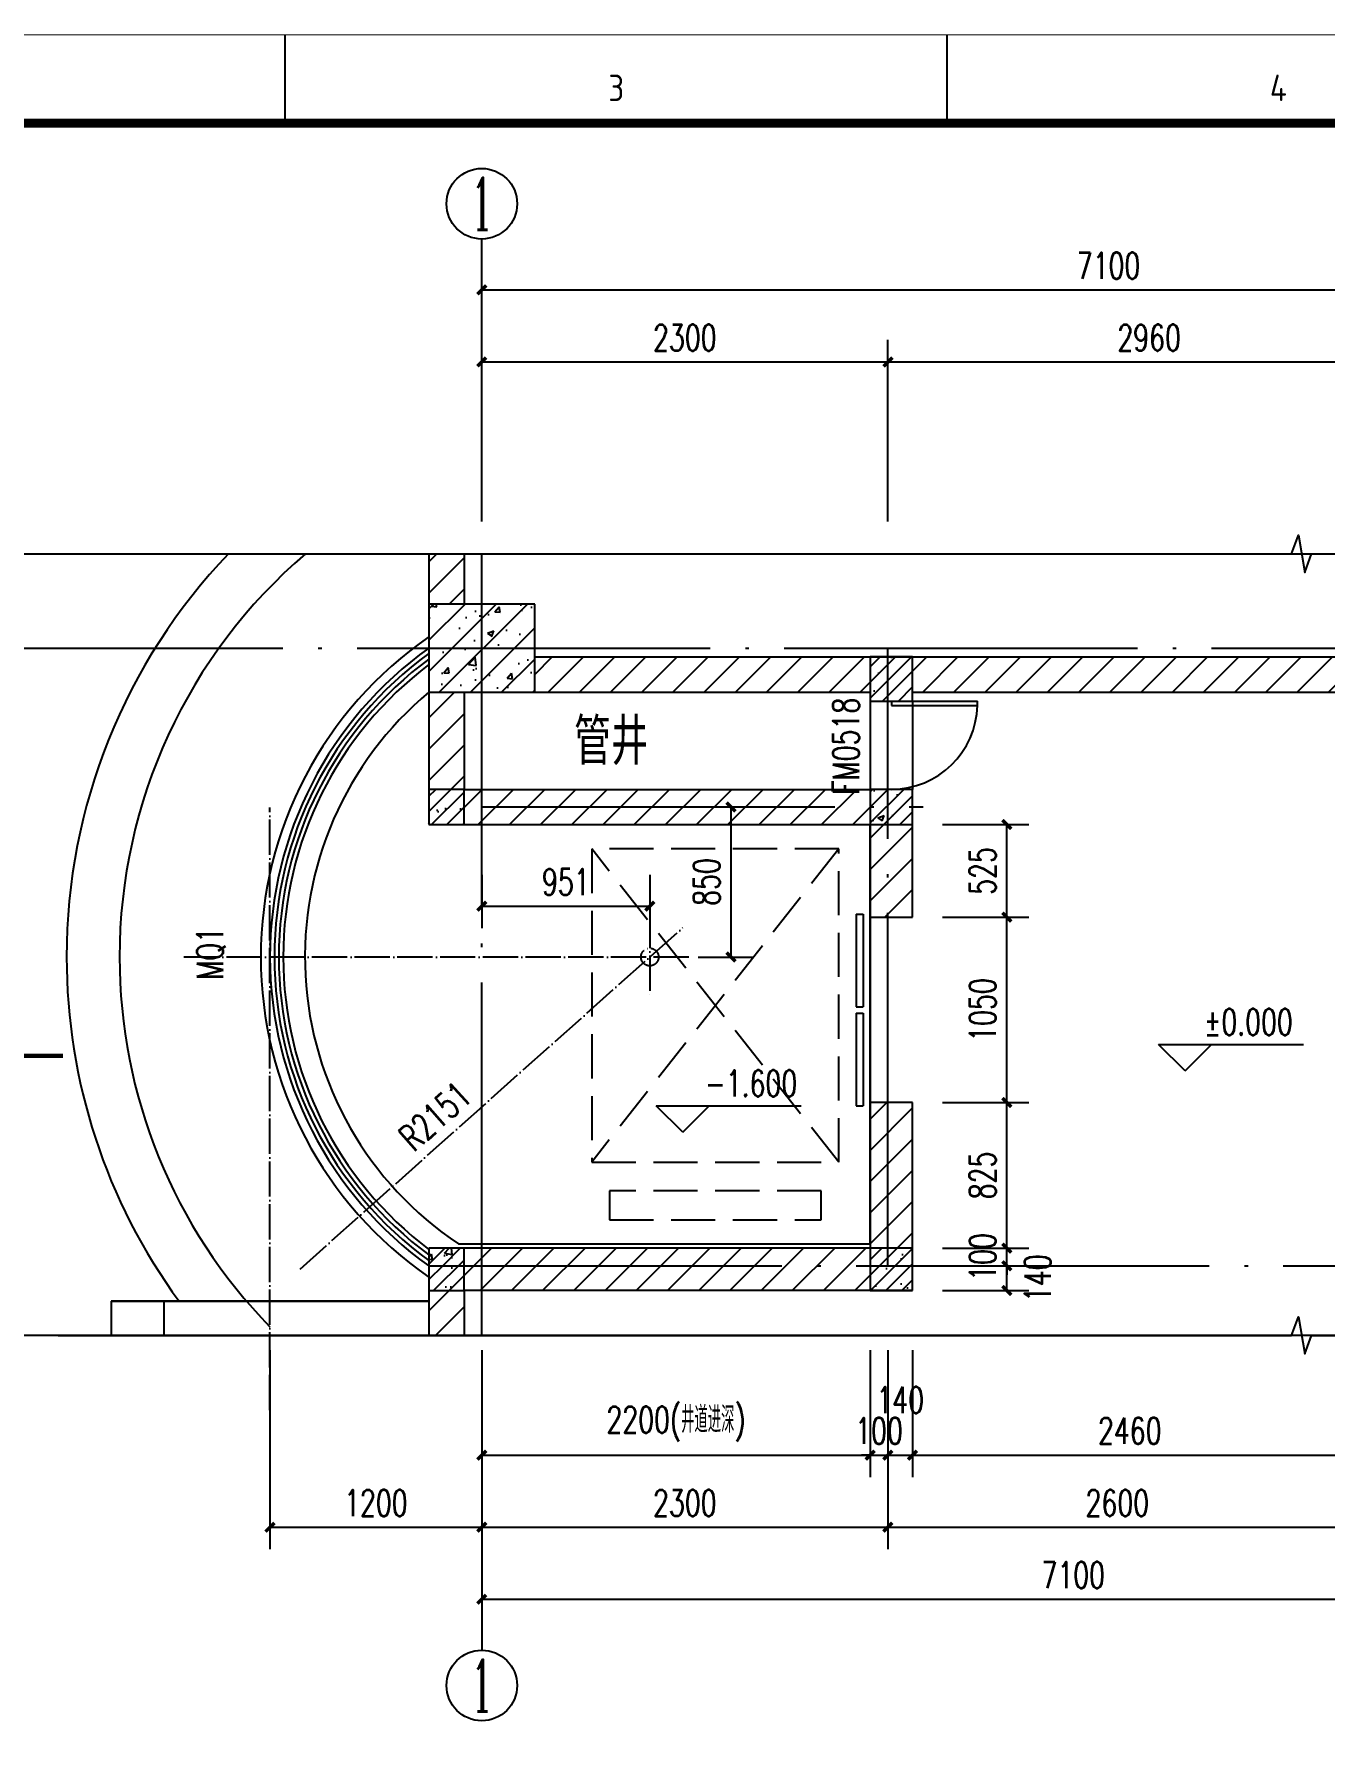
# Model space of a CAD drawing. Extents: x -59142 to 322364, y -122476 to 91021.
# Drawn here: x 146476 to 153783, y -47656 to -37894 of the extents above; entities that cross this region are included whole.
import ezdxf
from ezdxf.enums import TextEntityAlignment as Align

# ---------------------------------------------------------------- set-up
doc = ezdxf.new("R2010")
doc.units = 0
doc.header["$LTSCALE"] = 1000
doc.header["$MEASUREMENT"] = 0
doc.linetypes.add('DASH', pattern=[0.35, 0.25, -0.1])
doc.linetypes.add('DOTE', pattern=[2.42, 2, -0.2, 0.02, -0.2])
for name, color, linetype in [('AXIS', 3, 'Continuous'), ('AXIS_TEXT', 7, 'Continuous'), ('CENTRE LINE', 1, 'DOTE'), ('COLUMN', 255, 'Continuous'), ('DIM_ELEV', 3, 'Continuous'), ('DIM_SYMB', 3, 'Continuous'), ('DOTE', 1, 'DOTE'), ('GROUND', 204, 'Continuous'), ('PUB_DIM', 3, 'Continuous'), ('PUB_HATCH', 255, 'Continuous'), ('PUB_TEXT', 7, 'Continuous'), ('STAIR', 2, 'Continuous'), ('TEXT', 62, 'Continuous'), ('WALL', 255, 'Continuous'), ('WINDOW', 4, 'Continuous'), ('WINDOW_TEXT', 7, 'Continuous')]:
    doc.layers.add(name, color=color, linetype=linetype)
doc.styles.add('_TCH_AXIS', font='COMPLEX', dxfattribs={"bigfont": 'GBCBIG'})
doc.styles.add('_TCH_DIM', font='SIMPLEX', dxfattribs={"bigfont": 'GBCBIG'})
doc.styles.add('_TCH_DIM_T3', font='SIMPLEX', dxfattribs={"width": 0.705882, "bigfont": 'GBCBIG'})
doc.styles.add('_TCH_WINDOW', font='SIMPLEX', dxfattribs={"bigfont": 'GBCBIG'})
doc.styles.add('HZTXT', font='geditxt.shx', dxfattribs={"width": 0.8, "bigfont": 'hztxt1.shx'})
doc.styles.get("Standard").update_dxf_attribs({"font": 'gbenor.shx', "bigfont": 'gbcbig.shx'})
doc.styles.add('TK', font='GEDITXT.SHX', dxfattribs={"width": 0.85, "height": 3.5, "bigfont": 'DXT.SHX'})
doc.dimstyles.new('_TCH_ARCH&&50', dxfattribs={"dimtxt": 148.75, "dimasz": 50, "dimexe": 125, "dimexo": 150, "dimgap": 63.125, "dimtad": 1, "dimdec": 0, "dimzin": 0, "dimdsep": 46, "dimtxsty": '_TCH_DIM_T3', "dimblk": 'ARCHTICK', "dimcen": 0.09, "dimazin": 2, "dimtfac": 1, "dimtdec": 0, "dimtix": 1, "dimtmove": 2, "dimatfit": 3, "dimfxl": 1, "dimtolj": 1, "dimtzin": 0, "dimarcsym": 0})
pattern_1 = [(45, (0, 89.76), (-88.38838, 88.38838), [])]
pattern_2 = [(45, (0, 0), (-88.38835, 88.38835), []), (50, (0, 0), (358.6301, -31.37607), [37.5, -412.5]), (355, (0, 0), (-69.3757, 376.0961), [30, -330]), (100.4514, (29.9, -2.6), (289.2547, 344.7198), [31.8701, -350.57106]), (46.1842, (0, 100), (533.6205, -82.7595), [56.25, -618.75]), (96.6356, (44.47, 93.1), (467.3314, 487.059), [47.8051, -525.8565]), (351.1842, (0, 100), (467.331, 487.0593), [45, -495]), (21, (50, 75), (298.4535, -201.30945), [37.5, -412.5]), (326, (50, 75), (121.6577, 362.575), [30, -330]), (71.4514, (74.87, 58.22), (420.1113, 161.26525), [31.8701, -350.57106]), (37.5, (0, 0), (6.07993, 166.44693), [0, -326, 0, -335, 0, -331.25]), (7.5, (0, 0), (131.53477, 197.20586), [0, -191, 0, -318.5, 0, -126.25]), (327.5, (-111.5, 0), (266.91122, -11.27744), [0, -125, 0, -390, 0, -517.5]), (317.5, (-161.5, 0), (291.5931, 50.0525), [0, -162.5, 0, -259, 0, -367.5])]

# ---------------------------------------------------------------- blocks, each defined once
blk = doc.blocks.new('GEDI_WK_A11')
at = {"color": 3}
for p, q in [((150, 584), (150, 594)), ((225, 584), (225, 594))]:
    blk.add_line(p, q, dxfattribs=at)
for points, const_width in [([(0, 0), (1050, 0), (1050, 594), (0, 594)], 0.1), ([(25, 10), (1040, 10), (1040, 584), (25, 584)], 1)]:
    blk.add_lwpolyline(points, close=True, dxfattribs=dict(at, const_width=const_width))
for s, p in [('3', (187.5, 588)), ('4', (262.5, 588))]:
    blk.add_text(s, height=3, dxfattribs=at).set_placement(p, align=Align.MIDDLE)
blk = doc.blocks.new('A$C024A6866')
blk.add_blockref('GEDI_WK_A11', (0, 0))
at = {"style": 'TK', "width": 0.85}
for tag, height, p in [('PROJECTNAME', 4.75, (985, 44)), ('PHASE', 4, (1027, 44)), ('DRAWINGNAME', 4.75, (995, 31))]:
    blk.add_attdef(tag, text='', height=height, dxfattribs=at).set_placement(p, align=Align.MIDDLE_CENTER)
for tag, p, height in [('APPROVE', (872, 32.75), 3.5), ('DESIGN', (917, 32.75), 3.5), ('REVIEW1', (872, 25.75), 3.5), ('DRAW', (917, 25.75), 3.5), ('REVIEW2', (872, 18.75), 3.5), ('PROPORTION', (917, 18.75), 3.5), ('DRAWINGNUMBER', (967, 18.5), 4), ('CHECK', (872, 11.75), 3.5), ('DATE', (917, 11.75), 3.5), ('VERSION', (1033, 11.75), 3.5)]:
    blk.add_attdef(tag, p, '', height=height, dxfattribs=at)
blk = doc.blocks.new('sgdsg')
at = {"xscale": 50, "yscale": 50, "zscale": 50}
blk.add_blockref('A$C024A6866', (-52500, 0), dxfattribs=at)
blk = doc.blocks.new('_ArchTick')
at = {"color": 0, "linetype": 'ByBlock', "const_width": 0.4}
blk.add_lwpolyline([(-0.5, -0.5), (0.5, 0.5)], dxfattribs=at)
blk = doc.blocks.new('*D156')
at = {"layer": 'Defpoints', "color": 0, "transparency": 16777216}
for p in [(151470, -42370.4), (151983.6, -42370.4), (151470, -42895.4)]:
    blk.add_point(p, dxfattribs=at)
at = {"layer": 'PUB_DIM', "color": 0, "lineweight": -2, "transparency": 16777216}
for p, q in [((151620, -42370.4), (152108.6, -42370.4)), ((151983.6, -42895.4), (151983.6, -42370.4)), ((151620, -42895.4), (152108.6, -42895.4))]:
    blk.add_line(p, q, dxfattribs=at)
at = {"layer": 'PUB_DIM', "color": 0, "lineweight": -2, "transparency": 16777216, "xscale": 50, "yscale": 50, "zscale": 50}
for p, rotation in [((151983.6, -42370.4), 90), ((151983.6, -42895.4), 270)]:
    blk.add_blockref('_ArchTick', p, dxfattribs=dict(at, rotation=rotation))
at = {"layer": 'PUB_DIM', "color": 0, "transparency": 16777216, "insert": (151846.1, -42632.9), "char_height": 148.75, "attachment_point": 5, "rotation": 90, "style": '_TCH_DIM_T3'}
blk.add_mtext('\\A1;525', dxfattribs=at)
blk = doc.blocks.new('*D157')
at = {"layer": 'Defpoints', "color": 0, "transparency": 16777216}
for p in [(151470, -42895.4), (151983.6, -42895.4), (151470, -43945.4)]:
    blk.add_point(p, dxfattribs=at)
at = {"layer": 'PUB_DIM', "color": 0, "lineweight": -2, "transparency": 16777216}
for p, q in [((151620, -42895.4), (152108.6, -42895.4)), ((151983.6, -43945.4), (151983.6, -42895.4)), ((151620, -43945.4), (152108.6, -43945.4))]:
    blk.add_line(p, q, dxfattribs=at)
at = {"layer": 'PUB_DIM', "color": 0, "lineweight": -2, "transparency": 16777216, "xscale": 50, "yscale": 50, "zscale": 50}
for p, rotation in [((151983.6, -42895.4), 90), ((151983.6, -43945.4), 270)]:
    blk.add_blockref('_ArchTick', p, dxfattribs=dict(at, rotation=rotation))
at = {"layer": 'PUB_DIM', "color": 0, "transparency": 16777216, "insert": (151846.1, -43420.4), "char_height": 148.75, "attachment_point": 5, "rotation": 90, "style": '_TCH_DIM_T3'}
blk.add_mtext('\\A1;1050', dxfattribs=at)
blk = doc.blocks.new('*D158')
at = {"layer": 'Defpoints', "color": 0, "transparency": 16777216}
for p in [(151470, -43945.4), (151983.6, -43945.4), (151470, -44770.4)]:
    blk.add_point(p, dxfattribs=at)
at = {"layer": 'PUB_DIM', "color": 0, "lineweight": -2, "transparency": 16777216}
for p, q in [((151620, -43945.4), (152108.6, -43945.4)), ((151983.6, -44770.4), (151983.6, -43945.4)), ((151620, -44770.4), (152108.6, -44770.4))]:
    blk.add_line(p, q, dxfattribs=at)
at = {"layer": 'PUB_DIM', "color": 0, "lineweight": -2, "transparency": 16777216, "xscale": 50, "yscale": 50, "zscale": 50}
for p, rotation in [((151983.6, -43945.4), 90), ((151983.6, -44770.4), 270)]:
    blk.add_blockref('_ArchTick', p, dxfattribs=dict(at, rotation=rotation))
at = {"layer": 'PUB_DIM', "color": 0, "transparency": 16777216, "insert": (151846.1, -44357.9), "char_height": 148.75, "attachment_point": 5, "rotation": 90, "style": '_TCH_DIM_T3'}
blk.add_mtext('\\A1;825', dxfattribs=at)
blk = doc.blocks.new('*D159')
at = {"layer": 'Defpoints', "color": 0, "transparency": 16777216}
for p in [(151470, -44770.4), (151983.6, -44770.4), (151470, -44870.4)]:
    blk.add_point(p, dxfattribs=at)
at = {"layer": 'PUB_DIM', "color": 0, "lineweight": -2, "transparency": 16777216}
for p, q in [((151620, -44770.4), (152108.6, -44770.4)), ((151983.6, -44770.4), (151983.6, -44720.4)), ((151983.6, -44870.4), (151983.6, -44770.4)), ((151620, -44870.4), (152108.6, -44870.4)), ((151983.6, -44870.4), (151983.6, -44920.4))]:
    blk.add_line(p, q, dxfattribs=at)
at = {"layer": 'PUB_DIM', "color": 0, "lineweight": -2, "transparency": 16777216, "xscale": 50, "yscale": 50, "zscale": 50}
for p, rotation in [((151983.6, -44770.4), 270), ((151983.6, -44870.4), 90)]:
    blk.add_blockref('_ArchTick', p, dxfattribs=dict(at, rotation=rotation))
at = {"layer": 'PUB_DIM', "color": 0, "transparency": 16777216, "insert": (151846.1, -44820.4), "char_height": 148.75, "attachment_point": 5, "rotation": 90, "style": '_TCH_DIM_T3'}
blk.add_mtext('\\A1;100', dxfattribs=at)
blk = doc.blocks.new('*D160')
at = {"layer": 'Defpoints', "color": 0, "transparency": 16777216}
for p in [(151470, -44870.4), (151983.6, -44870.4), (151470, -45010.4)]:
    blk.add_point(p, dxfattribs=at)
at = {"layer": 'PUB_DIM', "color": 0, "lineweight": -2, "transparency": 16777216}
for p, q in [((151620, -44870.4), (152108.6, -44870.4)), ((151983.6, -45010.4), (151983.6, -44870.4)), ((151620, -45010.4), (152108.6, -45010.4))]:
    blk.add_line(p, q, dxfattribs=at)
at = {"layer": 'PUB_DIM', "color": 0, "lineweight": -2, "transparency": 16777216, "xscale": 50, "yscale": 50, "zscale": 50}
for p, rotation in [((151983.6, -44870.4), 90), ((151983.6, -45010.4), 270)]:
    blk.add_blockref('_ArchTick', p, dxfattribs=dict(at, rotation=rotation))
at = {"layer": 'PUB_DIM', "color": 0, "transparency": 16777216, "insert": (152158, -44940.4), "char_height": 148.75, "attachment_point": 5, "rotation": 90, "style": '_TCH_DIM_T3'}
blk.add_mtext('\\A1;140', dxfattribs=at)
blk = doc.blocks.new('*D689')
at = {"layer": 'Defpoints', "color": 0, "transparency": 16777216}
for p in [(150086.1, -42270.4), (150421.5, -42270.4), (150086.1, -43120.4)]:
    blk.add_point(p, dxfattribs=at)
at = {"layer": 'PUB_DIM', "color": 0, "lineweight": -2, "transparency": 16777216}
for p, q in [((150236.1, -42270.4), (150546.5, -42270.4)), ((150421.5, -43120.4), (150421.5, -42270.4)), ((150236.1, -43120.4), (150546.5, -43120.4))]:
    blk.add_line(p, q, dxfattribs=at)
at = {"layer": 'PUB_DIM', "color": 0, "lineweight": -2, "transparency": 16777216, "xscale": 50, "yscale": 50, "zscale": 50}
for p, rotation in [((150421.5, -42270.4), 90), ((150421.5, -43120.4), 270)]:
    blk.add_blockref('_ArchTick', p, dxfattribs=dict(at, rotation=rotation))
at = {"layer": 'PUB_DIM', "color": 0, "transparency": 16777216, "insert": (150284, -42695.4), "char_height": 148.75, "attachment_point": 5, "rotation": 90, "style": '_TCH_DIM_T3'}
blk.add_mtext('\\A1;850', dxfattribs=at)
blk = doc.blocks.new('*D690')
at = {"layer": 'Defpoints', "color": 0, "transparency": 16777216}
for p in [(149009.7, -42504.8), (149961.1, -42504.8), (149961.1, -42832.3)]:
    blk.add_point(p, dxfattribs=at)
at = {"layer": 'PUB_DIM', "color": 0, "lineweight": -2, "transparency": 16777216}
for p, q in [((149009.7, -42654.8), (149009.7, -42957.3)), ((149961.1, -42654.8), (149961.1, -42957.3)), ((149009.7, -42832.3), (149961.1, -42832.3))]:
    blk.add_line(p, q, dxfattribs=at)
at = {"layer": 'PUB_DIM', "color": 0, "lineweight": -2, "transparency": 16777216, "xscale": 50, "yscale": 50, "zscale": 50, "rotation": 180}
blk.add_blockref('_ArchTick', (149009.7, -42832.3), dxfattribs=at)
at = {"layer": 'PUB_DIM', "color": 0, "lineweight": -2, "transparency": 16777216, "xscale": 50, "yscale": 50, "zscale": 50}
blk.add_blockref('_ArchTick', (149961.1, -42832.3), dxfattribs=at)
at = {"layer": 'PUB_DIM', "color": 0, "transparency": 16777216, "insert": (149485.4, -42694.8), "char_height": 148.75, "attachment_point": 5, "style": '_TCH_DIM_T3'}
blk.add_mtext('\\A1;951', dxfattribs=at)
blk = doc.blocks.new('*D701')
at = {"layer": 'AXIS', "color": 0, "lineweight": -2, "transparency": 16777216}
for p, q in [((149009.7, -45347.5), (149009.7, -46067.5)), ((151209.7, -45347.5), (151209.7, -46067.5)), ((149009.7, -45942.5), (151209.7, -45942.5))]:
    blk.add_line(p, q, dxfattribs=at)
at = {"layer": 'Defpoints', "color": 0, "transparency": 16777216}
for p in [(149009.7, -45197.5), (151209.7, -45197.5), (151209.7, -45942.5)]:
    blk.add_point(p, dxfattribs=at)
at = {"layer": 'AXIS', "color": 0, "lineweight": -2, "transparency": 16777216, "xscale": 50, "yscale": 50, "zscale": 50, "rotation": 180}
blk.add_blockref('_ArchTick', (149009.7, -45942.5), dxfattribs=at)
at = {"layer": 'AXIS', "color": 0, "lineweight": -2, "transparency": 16777216, "xscale": 50, "yscale": 50, "zscale": 50}
blk.add_blockref('_ArchTick', (151209.7, -45942.5), dxfattribs=at)
at = {"layer": 'AXIS', "color": 0, "transparency": 16777216, "insert": (150109.7, -45766), "char_height": 148.75, "attachment_point": 5, "style": '_TCH_DIM_T3'}
blk.add_mtext('\\A1;2200(井道进深)', dxfattribs=at)
blk = doc.blocks.new('*D702')
at = {"layer": 'AXIS', "color": 0, "lineweight": -2, "transparency": 16777216}
for p, q in [((151209.7, -45347.5), (151209.7, -46067.5)), ((151309.7, -45347.5), (151309.7, -46067.5)), ((151209.7, -45942.5), (151159.7, -45942.5)), ((151209.7, -45942.5), (151309.7, -45942.5)), ((151309.7, -45942.5), (151359.7, -45942.5))]:
    blk.add_line(p, q, dxfattribs=at)
at = {"layer": 'Defpoints', "color": 0, "transparency": 16777216}
for p in [(151209.7, -45197.5), (151309.7, -45197.5), (151309.7, -45942.5)]:
    blk.add_point(p, dxfattribs=at)
at = {"layer": 'AXIS', "color": 0, "lineweight": -2, "transparency": 16777216, "xscale": 50, "yscale": 50, "zscale": 50}
blk.add_blockref('_ArchTick', (151209.7, -45942.5), dxfattribs=at)
at = {"layer": 'AXIS', "color": 0, "lineweight": -2, "transparency": 16777216, "xscale": 50, "yscale": 50, "zscale": 50, "rotation": 180}
blk.add_blockref('_ArchTick', (151309.7, -45942.5), dxfattribs=at)
at = {"layer": 'AXIS', "color": 0, "transparency": 16777216, "insert": (151259.7, -45805), "char_height": 148.75, "attachment_point": 5, "style": '_TCH_DIM_T3'}
blk.add_mtext('\\A1;100', dxfattribs=at)
blk = doc.blocks.new('*D703')
at = {"layer": 'AXIS', "color": 0, "lineweight": -2, "transparency": 16777216}
for p, q in [((151309.7, -45347.5), (151309.7, -46067.5)), ((151449.7, -45347.5), (151449.7, -46067.5)), ((151309.7, -45942.5), (151449.7, -45942.5))]:
    blk.add_line(p, q, dxfattribs=at)
at = {"layer": 'Defpoints', "color": 0, "transparency": 16777216}
for p in [(151309.7, -45197.5), (151449.7, -45197.5), (151449.7, -45942.5)]:
    blk.add_point(p, dxfattribs=at)
at = {"layer": 'AXIS', "color": 0, "lineweight": -2, "transparency": 16777216, "xscale": 50, "yscale": 50, "zscale": 50, "rotation": 180}
blk.add_blockref('_ArchTick', (151309.7, -45942.5), dxfattribs=at)
at = {"layer": 'AXIS', "color": 0, "lineweight": -2, "transparency": 16777216, "xscale": 50, "yscale": 50, "zscale": 50}
blk.add_blockref('_ArchTick', (151449.7, -45942.5), dxfattribs=at)
at = {"layer": 'AXIS', "color": 0, "transparency": 16777216, "insert": (151379.7, -45630), "char_height": 148.75, "attachment_point": 5, "style": '_TCH_DIM_T3'}
blk.add_mtext('\\A1;140', dxfattribs=at)
blk = doc.blocks.new('*D704')
at = {"layer": 'AXIS', "color": 0, "lineweight": -2, "transparency": 16777216}
for p, q in [((151449.7, -45347.5), (151449.7, -46067.5)), ((153909.7, -45347.5), (153909.7, -46067.5)), ((151449.7, -45942.5), (153909.7, -45942.5))]:
    blk.add_line(p, q, dxfattribs=at)
at = {"layer": 'Defpoints', "color": 0, "transparency": 16777216}
for p in [(151449.7, -45197.5), (153909.7, -45197.5), (153909.7, -45942.5)]:
    blk.add_point(p, dxfattribs=at)
at = {"layer": 'AXIS', "color": 0, "lineweight": -2, "transparency": 16777216, "xscale": 50, "yscale": 50, "zscale": 50, "rotation": 180}
blk.add_blockref('_ArchTick', (151449.7, -45942.5), dxfattribs=at)
at = {"layer": 'AXIS', "color": 0, "lineweight": -2, "transparency": 16777216, "xscale": 50, "yscale": 50, "zscale": 50}
blk.add_blockref('_ArchTick', (153909.7, -45942.5), dxfattribs=at)
at = {"layer": 'AXIS', "color": 0, "transparency": 16777216, "insert": (152679.7, -45805), "char_height": 148.75, "attachment_point": 5, "style": '_TCH_DIM_T3'}
blk.add_mtext('\\A1;2460', dxfattribs=at)
blk = doc.blocks.new('*D714')
at = {"layer": 'AXIS', "color": 0, "lineweight": -2, "transparency": 16777216}
for p, q in [((149009.7, -40652.5), (149009.7, -39624.1)), ((151309.7, -40652.5), (151309.7, -39624.1)), ((149009.7, -39749.1), (151309.7, -39749.1))]:
    blk.add_line(p, q, dxfattribs=at)
at = {"layer": 'Defpoints', "color": 0, "transparency": 16777216}
for p in [(151309.7, -39749.1), (149009.7, -40802.5), (151309.7, -40802.5)]:
    blk.add_point(p, dxfattribs=at)
at = {"layer": 'AXIS', "color": 0, "lineweight": -2, "transparency": 16777216, "xscale": 50, "yscale": 50, "zscale": 50, "rotation": 180}
blk.add_blockref('_ArchTick', (149009.7, -39749.1), dxfattribs=at)
at = {"layer": 'AXIS', "color": 0, "lineweight": -2, "transparency": 16777216, "xscale": 50, "yscale": 50, "zscale": 50}
blk.add_blockref('_ArchTick', (151309.7, -39749.1), dxfattribs=at)
at = {"layer": 'AXIS', "color": 0, "transparency": 16777216, "insert": (150159.7, -39611.6), "char_height": 148.75, "attachment_point": 5, "style": '_TCH_DIM_T3'}
blk.add_mtext('\\A1;2300', dxfattribs=at)
blk = doc.blocks.new('*D715')
at = {"layer": 'AXIS', "color": 0, "lineweight": -2, "transparency": 16777216}
for p, q in [((151309.7, -40652.5), (151309.7, -39624.1)), ((154269.7, -40652.5), (154269.7, -39624.1)), ((151309.7, -39749.1), (154269.7, -39749.1))]:
    blk.add_line(p, q, dxfattribs=at)
at = {"layer": 'Defpoints', "color": 0, "transparency": 16777216}
for p in [(154269.7, -39749.1), (151309.7, -40802.5), (154269.7, -40802.5)]:
    blk.add_point(p, dxfattribs=at)
at = {"layer": 'AXIS', "color": 0, "lineweight": -2, "transparency": 16777216, "xscale": 50, "yscale": 50, "zscale": 50, "rotation": 180}
blk.add_blockref('_ArchTick', (151309.7, -39749.1), dxfattribs=at)
at = {"layer": 'AXIS', "color": 0, "lineweight": -2, "transparency": 16777216, "xscale": 50, "yscale": 50, "zscale": 50}
blk.add_blockref('_ArchTick', (154269.7, -39749.1), dxfattribs=at)
at = {"layer": 'AXIS', "color": 0, "transparency": 16777216, "insert": (152789.7, -39611.6), "char_height": 148.75, "attachment_point": 5, "style": '_TCH_DIM_T3'}
blk.add_mtext('\\A1;2960', dxfattribs=at)
blk = doc.blocks.new('*D719')
at = {"layer": 'AXIS', "color": 0, "lineweight": -2, "transparency": 16777216}
for p, q in [((149009.7, -40144), (149009.7, -39215.6)), ((156109.7, -40144), (156109.7, -39215.6)), ((149009.7, -39340.6), (156109.7, -39340.6))]:
    blk.add_line(p, q, dxfattribs=at)
at = {"layer": 'Defpoints', "color": 0, "transparency": 16777216}
for p in [(156109.7, -39340.6), (149009.7, -40294), (156109.7, -40294)]:
    blk.add_point(p, dxfattribs=at)
at = {"layer": 'AXIS', "color": 0, "lineweight": -2, "transparency": 16777216, "xscale": 50, "yscale": 50, "zscale": 50, "rotation": 180}
blk.add_blockref('_ArchTick', (149009.7, -39340.6), dxfattribs=at)
at = {"layer": 'AXIS', "color": 0, "lineweight": -2, "transparency": 16777216, "xscale": 50, "yscale": 50, "zscale": 50}
blk.add_blockref('_ArchTick', (156109.7, -39340.6), dxfattribs=at)
at = {"layer": 'AXIS', "color": 0, "transparency": 16777216, "insert": (152559.7, -39203.1), "char_height": 148.75, "attachment_point": 5, "style": '_TCH_DIM_T3'}
blk.add_mtext('\\A1;7100', dxfattribs=at)
blk = doc.blocks.new('*D721')
at = {"layer": 'AXIS', "color": 0, "lineweight": -2, "transparency": 16777216}
for p, q in [((147809.7, -45347.5), (147809.7, -46475.9)), ((149009.7, -45347.5), (149009.7, -46475.9)), ((147809.7, -46350.9), (149009.7, -46350.9))]:
    blk.add_line(p, q, dxfattribs=at)
at = {"layer": 'Defpoints', "color": 0, "transparency": 16777216}
for p in [(147809.7, -45197.5), (149009.7, -45197.5), (149009.7, -46350.9)]:
    blk.add_point(p, dxfattribs=at)
at = {"layer": 'AXIS', "color": 0, "lineweight": -2, "transparency": 16777216, "xscale": 50, "yscale": 50, "zscale": 50, "rotation": 180}
blk.add_blockref('_ArchTick', (147809.7, -46350.9), dxfattribs=at)
at = {"layer": 'AXIS', "color": 0, "lineweight": -2, "transparency": 16777216, "xscale": 50, "yscale": 50, "zscale": 50}
blk.add_blockref('_ArchTick', (149009.7, -46350.9), dxfattribs=at)
at = {"layer": 'AXIS', "color": 0, "transparency": 16777216, "insert": (148409.7, -46213.4), "char_height": 148.75, "attachment_point": 5, "style": '_TCH_DIM_T3'}
blk.add_mtext('\\A1;1200', dxfattribs=at)
blk = doc.blocks.new('*D722')
at = {"layer": 'AXIS', "color": 0, "lineweight": -2, "transparency": 16777216}
for p, q in [((149009.7, -45347.5), (149009.7, -46475.9)), ((151309.7, -45347.5), (151309.7, -46475.9)), ((149009.7, -46350.9), (151309.7, -46350.9))]:
    blk.add_line(p, q, dxfattribs=at)
at = {"layer": 'Defpoints', "color": 0, "transparency": 16777216}
for p in [(149009.7, -45197.5), (151309.7, -45197.5), (151309.7, -46350.9)]:
    blk.add_point(p, dxfattribs=at)
at = {"layer": 'AXIS', "color": 0, "lineweight": -2, "transparency": 16777216, "xscale": 50, "yscale": 50, "zscale": 50, "rotation": 180}
blk.add_blockref('_ArchTick', (149009.7, -46350.9), dxfattribs=at)
at = {"layer": 'AXIS', "color": 0, "lineweight": -2, "transparency": 16777216, "xscale": 50, "yscale": 50, "zscale": 50}
blk.add_blockref('_ArchTick', (151309.7, -46350.9), dxfattribs=at)
at = {"layer": 'AXIS', "color": 0, "transparency": 16777216, "insert": (150159.7, -46213.4), "char_height": 148.75, "attachment_point": 5, "style": '_TCH_DIM_T3'}
blk.add_mtext('\\A1;2300', dxfattribs=at)
blk = doc.blocks.new('*D723')
at = {"layer": 'AXIS', "color": 0, "lineweight": -2, "transparency": 16777216}
for p, q in [((151309.7, -45347.5), (151309.7, -46475.9)), ((153909.7, -45347.5), (153909.7, -46475.9)), ((151309.7, -46350.9), (153909.7, -46350.9))]:
    blk.add_line(p, q, dxfattribs=at)
at = {"layer": 'Defpoints', "color": 0, "transparency": 16777216}
for p in [(151309.7, -45197.5), (153909.7, -45197.5), (153909.7, -46350.9)]:
    blk.add_point(p, dxfattribs=at)
at = {"layer": 'AXIS', "color": 0, "lineweight": -2, "transparency": 16777216, "xscale": 50, "yscale": 50, "zscale": 50, "rotation": 180}
blk.add_blockref('_ArchTick', (151309.7, -46350.9), dxfattribs=at)
at = {"layer": 'AXIS', "color": 0, "lineweight": -2, "transparency": 16777216, "xscale": 50, "yscale": 50, "zscale": 50}
blk.add_blockref('_ArchTick', (153909.7, -46350.9), dxfattribs=at)
at = {"layer": 'AXIS', "color": 0, "transparency": 16777216, "insert": (152609.7, -46213.4), "char_height": 148.75, "attachment_point": 5, "style": '_TCH_DIM_T3'}
blk.add_mtext('\\A1;2600', dxfattribs=at)
blk = doc.blocks.new('*D727')
at = {"layer": 'AXIS', "color": 0, "lineweight": -2, "transparency": 16777216}
for p, q in [((149009.7, -45756), (149009.7, -46884.4)), ((156109.7, -45756), (156109.7, -46884.4)), ((149009.7, -46759.4), (156109.7, -46759.4))]:
    blk.add_line(p, q, dxfattribs=at)
at = {"layer": 'Defpoints', "color": 0, "transparency": 16777216}
for p in [(149009.7, -45606), (156109.7, -45606), (156109.7, -46759.4)]:
    blk.add_point(p, dxfattribs=at)
at = {"layer": 'AXIS', "color": 0, "lineweight": -2, "transparency": 16777216, "xscale": 50, "yscale": 50, "zscale": 50, "rotation": 180}
blk.add_blockref('_ArchTick', (149009.7, -46759.4), dxfattribs=at)
at = {"layer": 'AXIS', "color": 0, "lineweight": -2, "transparency": 16777216, "xscale": 50, "yscale": 50, "zscale": 50}
blk.add_blockref('_ArchTick', (156109.7, -46759.4), dxfattribs=at)
at = {"layer": 'AXIS', "color": 0, "transparency": 16777216, "insert": (152359.7, -46621.9), "char_height": 148.75, "attachment_point": 5, "style": '_TCH_DIM_T3'}
blk.add_mtext('\\A1;7100', dxfattribs=at)

msp = doc.modelspace()

# ---------------------------------------------------------------- hatches: boundary and pattern name
at = {"layer": 'PUB_HATCH'}
h = msp.add_hatch(dxfattribs=at)
h.set_pattern_fill('普通砖', color=256, scale=50, style=0)
h.set_pattern_definition(pattern_1)
h.paths.add_polyline_path([(148709.7, -41120.4), (148909.7, -41120.4), (148909.7, -40836), (148709.7, -40836)])
h = msp.add_hatch(dxfattribs=at)
h.set_pattern_fill('钢筋混凝土', color=256, scale=50, style=0)
h.set_pattern_definition(pattern_2)
h.paths.add_polyline_path([(148709.7, -41620.4), (149309.7, -41620.4), (149309.7, -41120.4), (148709.7, -41120.4)])
h = msp.add_hatch(dxfattribs=at)
h.set_pattern_fill('普通砖', color=256, scale=50, style=0)
h.set_pattern_definition(pattern_1)
h.paths.add_polyline_path([(149309.7, -41420.4), (149309.7, -41620.4), (148909.7, -41620.4), (151209.7, -41620.4), (151323.1, -41553.8), (151309.7, -41420.4)])
h = msp.add_hatch(dxfattribs=at)
h.set_pattern_fill('钢筋混凝土', color=256, scale=50, style=0)
h.set_pattern_definition(pattern_2)
h.paths.add_polyline_path([(151209.7, -41420.4), (151209.7, -41670.4), (151449.7, -41670.4), (151449.7, -41420.4)])
h = msp.add_hatch(dxfattribs=at)
h.set_pattern_fill('普通砖', color=256, scale=50, style=0)
h.set_pattern_definition(pattern_1)
h.paths.add_polyline_path([(156109.7, -41620.4), (155809.7, -41620.4), (155809.7, -41420.4), (151309.7, -41420.4), (151323.1, -41553.8), (151449.7, -41620.4)])
h = msp.add_hatch(dxfattribs=at)
h.set_pattern_fill('普通砖', color=256, scale=50, style=0)
h.set_pattern_definition(pattern_1)
h.paths.add_polyline_path([(151209.7, -41620.4), (151209.7, -41670.4), (151449.7, -41670.4), (151449.7, -41620.4), (151323.1, -41553.8)])
h = msp.add_hatch(dxfattribs=at)
h.set_pattern_fill('普通砖', color=256, scale=50, style=0)
h.set_pattern_definition(pattern_1)
h.paths.add_polyline_path([(148909.7, -41620.4), (148709.7, -41620.4), (148709.7, -42370.4), (148909.7, -42170.4)])
h = msp.add_hatch(dxfattribs=at)
h.set_pattern_fill('普通砖', color=256, scale=50, style=0)
h.set_pattern_definition(pattern_1)
h.paths.add_polyline_path([(148909.7, -42170.4), (148709.7, -42370.4), (151209.7, -42370.4), (151289.7, -42270.4), (151209.7, -42170.4)])
h = msp.add_hatch(dxfattribs=at)
h.set_pattern_fill('钢筋混凝土', color=256, scale=50, style=0)
h.set_pattern_definition(pattern_2)
h.paths.add_polyline_path([(148909.7, -42170.4), (148709.7, -42170.4), (148709.7, -42370.4), (148909.7, -42370.4)])
h = msp.add_hatch(dxfattribs=at)
h.set_pattern_fill('普通砖', color=256, scale=50, style=0)
h.set_pattern_definition(pattern_1)
h.paths.add_polyline_path([(151449.7, -42270.4), (151449.7, -42170.4), (151209.7, -42170.4), (151289.7, -42270.4)])
h = msp.add_hatch(dxfattribs=at)
h.set_pattern_fill('钢筋混凝土', color=256, scale=50, style=0)
h.set_pattern_definition(pattern_2)
h.paths.add_polyline_path([(151449.7, -42370.4), (151449.7, -42170.4), (151209.7, -42170.4), (151209.7, -42370.4)])
h = msp.add_hatch(dxfattribs=at)
h.set_pattern_fill('普通砖', color=256, scale=50, style=0)
h.set_pattern_definition(pattern_1)
h.paths.add_polyline_path([(151209.7, -42370.4), (151209.7, -42895.4), (151449.7, -42895.4), (151449.7, -42270.4), (151289.7, -42270.4)])
h = msp.add_hatch(dxfattribs=at)
h.set_pattern_fill('普通砖', color=256, scale=50, style=0)
h.set_pattern_definition(pattern_1)
h.paths.add_polyline_path([(151449.7, -45010.4), (151449.7, -43945.4), (151209.7, -43945.4), (151209.7, -44770.4)])
h = msp.add_hatch(dxfattribs=at)
h.set_pattern_fill('普通砖', color=256, scale=50, style=0)
h.set_pattern_definition(pattern_1)
h.paths.add_polyline_path([(151449.7, -45010.4), (151209.7, -44770.4), (148709.7, -44770.4), (148909.7, -45010.4)])
h = msp.add_hatch(dxfattribs=at)
h.set_pattern_fill('钢筋混凝土', color=256, scale=50, style=0)
h.set_pattern_definition(pattern_2)
h.paths.add_polyline_path([(148909.7, -45010.4), (148909.7, -44770.4), (148709.7, -44770.4), (148709.7, -45010.4)])
h = msp.add_hatch(dxfattribs=at)
h.set_pattern_fill('普通砖', color=256, scale=50, style=0)
h.set_pattern_definition(pattern_1)
h.paths.add_polyline_path([(148909.7, -45010.4), (148709.7, -44770.4), (148709.7, -45264), (148909.7, -45264)])
h = msp.add_hatch(dxfattribs=at)
h.set_pattern_fill('钢筋混凝土', color=256, scale=50, style=0)
h.set_pattern_definition(pattern_2)
h.paths.add_polyline_path([(151209.7, -45010.4), (151449.7, -45010.4), (151449.7, -44770.4), (151209.7, -44770.4)])

# ---------------------------------------------------------------- linework, layer by layer
at = {"layer": 'AXIS'}
for p, q in [((149009.7, -39994), (149009.7, -39052.5)), ((149009.7, -46106), (149009.7, -47047.5))]:
    msp.add_line(p, q, dxfattribs=at)
for centre in [(149009.7, -38852.5), (149009.7, -47247.5)]:
    msp.add_circle(centre, 200, dxfattribs=at)
at = {"layer": 'CENTRE LINE'}
for p, q in [((149009.7, -42270.4), (151509.7, -42270.4)), ((148709.7, -44870.4), (160396, -44870.4))]:
    msp.add_line(p, q, dxfattribs=at)
at = {"layer": 'CENTRE LINE', "ltscale": 0.1}
for p, q in [((147809.7, -45688), (147809.7, -42273.5)), ((147980.1, -44888.2), (150147.7, -42954)), ((149961.1, -42870.4), (149961.1, -43333.4)), ((150183, -43120.4), (147305.5, -43120.4))]:
    msp.add_line(p, q, dxfattribs=at)
at = {"layer": 'CENTRE LINE'}
msp.add_lwpolyline([(151309.7, -44870.4), (151309.7, -41370.4)], dxfattribs=at)
at = {"layer": 'CENTRE LINE', "ltscale": 0.1}
msp.add_circle((149961.1, -43120.4), 50, dxfattribs=at)
at = {"layer": 'COLUMN'}
for p, q in [((149309.7, -41120.4), (148709.7, -41120.4)), ((148709.7, -41120.4), (148709.7, -41620.4)), ((149309.7, -41620.4), (149309.7, -41120.4)), ((151209.7, -41420.4), (151209.7, -41670.4)), ((151449.7, -41420.4), (151209.7, -41420.4)), ((151449.7, -41670.4), (151449.7, -41420.4)), ((148709.7, -41620.4), (149309.7, -41620.4)), ((151209.7, -41670.4), (151449.7, -41670.4)), ((148909.7, -42170.4), (148709.7, -42170.4)), ((148709.7, -42170.4), (148709.7, -42370.4)), ((148909.7, -42370.4), (148909.7, -42170.4)), ((151449.7, -42170.4), (151209.7, -42170.4)), ((151209.7, -42170.4), (151209.7, -42370.4)), ((151449.7, -42370.4), (151449.7, -42170.4)), ((148709.7, -42370.4), (148909.7, -42370.4)), ((151209.7, -42370.4), (151449.7, -42370.4)), ((148909.7, -44770.4), (148709.7, -44770.4)), ((148709.7, -44770.4), (148709.7, -45010.4)), ((148909.7, -45010.4), (148909.7, -44770.4)), ((151449.7, -44770.4), (151209.7, -44770.4)), ((151209.7, -44770.4), (151209.7, -45010.4)), ((151449.7, -45010.4), (151449.7, -44770.4)), ((148709.7, -45010.4), (148909.7, -45010.4)), ((151209.7, -45010.4), (151449.7, -45010.4))]:
    msp.add_line(p, q, dxfattribs=at)
at = {"layer": 'DIM_ELEV'}
for p, q in [((152993, -43765.5), (152843, -43615.5)), ((152843, -43615.5), (153664.5, -43615.5)), ((152993, -43765.5), (153143, -43615.5)), ((150147.9, -44113.5), (149997.9, -43963.5)), ((149997.9, -43963.5), (150819.5, -43963.5)), ((150147.9, -44113.5), (150297.9, -43963.5))]:
    msp.add_line(p, q, dxfattribs=at)
at = {"layer": 'DIM_SYMB'}
for points in [[(146609.7, -40836), (153596.6, -40836), (153634.8, -40731), (153671.9, -40941), (153709.1, -40836), (160696, -40836)], [(146609.7, -45264), (153596.6, -45264), (153634.8, -45159), (153671.9, -45369), (153709.1, -45264), (160696, -45264)]]:
    msp.add_lwpolyline(points, dxfattribs=at)
at = {"layer": 'DIM_SYMB', "const_width": 25}
msp.add_lwpolyline([(146137.5, -43680.5), (146637.5, -43680.5)], dxfattribs=at)
at = {"layer": 'DOTE'}
msp.add_line((145883, -41370.4), (160396, -41370.4), dxfattribs=at)
msp.add_lwpolyline([(149009.7, -45264), (149009.7, -40836)], dxfattribs=at)
at = {"layer": 'GROUND'}
for points in [[(147574.9, -40836, 0.193254), (146657.7, -43120.4, 0.15918), (147294.6, -45070.4)], [(148011.2, -40836, 0.219486), (146957.7, -43120.4, 0.195511), (147809.7, -45216.2, 0.15918)]]:
    msp.add_lwpolyline(points, format="xyb", dxfattribs=at)
at = {"layer": 'PUB_DIM'}
msp.add_lwpolyline([(149009.7, -43969.4, 0, 0, 0), (148430.5, -44486.2, 33, 0, 0), (148355.9, -44552.8, 0, 0, 0)], format="xyseb", dxfattribs=at)
at = {"layer": 'STAIR', "linetype": 'DASH'}
for p, q in [((151032.2, -42507.9), (149632.2, -42507.9)), ((149632.2, -42507.9), (149632.2, -44283.5)), ((151032.2, -44283.5), (149632.2, -42507.9)), ((151032.2, -42507.9), (149632.2, -44283.5)), ((151032.2, -44283.5), (151032.2, -42507.9)), ((149632.2, -44283.5), (151032.2, -44283.5)), ((150932.2, -44446), (149732.2, -44446)), ((149732.2, -44446), (149732.2, -44608.5)), ((150932.2, -44608.5), (150932.2, -44446)), ((149732.2, -44608.5), (150932.2, -44608.5))]:
    msp.add_line(p, q, dxfattribs=at)
at = {"layer": 'STAIR'}
for p, q in [((148709.7, -45070.4), (146909.7, -45070.4)), ((146909.7, -45070.4), (146909.7, -45264)), ((146909.7, -45070.4), (146909.7, -45264)), ((146909.7, -45070.4), (148709.7, -45070.4)), ((148709.7, -45070.4), (148709.7, -45264))]:
    msp.add_line(p, q, dxfattribs=at)
for points in [[(148709.7, -41306.8, 0.524951), (148709.7, -44934.1)], [(148709.7, -41620.4, 0.501056), (148877, -44745.4), (151209.7, -44745.4), (151209.7, -42370.4)]]:
    msp.add_lwpolyline(points, format="xyb", dxfattribs=at)
msp.add_lwpolyline([(147209.7, -45264), (147209.7, -45070.4)], dxfattribs=at)
at = {"layer": 'TEXT'}
msp.add_lwpolyline([(145883, -40836), (160396, -40836), (160396, -45264), (145883, -45264)], close=True, dxfattribs=at)
at = {"layer": 'WALL'}
for p, q in [((148709.7, -40836), (148709.7, -41120.4)), ((148909.7, -40836), (148909.7, -41120.4)), ((149309.7, -41420.4), (151309.7, -41420.4)), ((151309.7, -41420.4), (155809.7, -41420.4)), ((148709.7, -41620.4), (148709.7, -42370.4)), ((148909.7, -41620.4), (148909.7, -42170.4)), ((149309.7, -41620.4), (151209.7, -41620.4)), ((151209.7, -41620.4), (151209.7, -41670.4)), ((151209.7, -41670.4), (151449.7, -41670.4)), ((151449.7, -41670.4), (151449.7, -41620.4)), ((151449.7, -41620.4), (155809.7, -41620.4)), ((148909.7, -42170.4), (151209.7, -42170.4)), ((151449.7, -42170.4), (151209.7, -42170.4)), ((151449.7, -42270.4), (151449.7, -42170.4)), ((151449.7, -42895.4), (151449.7, -42270.4)), ((148709.7, -42370.4), (151209.7, -42370.4)), ((151209.7, -42370.4), (151209.7, -42895.4)), ((151209.7, -42895.4), (151449.7, -42895.4)), ((151449.7, -43945.4), (151209.7, -43945.4)), ((151209.7, -43945.4), (151209.7, -44770.4)), ((151449.7, -45010.4), (151449.7, -43945.4)), ((151209.7, -44770.4), (148709.7, -44770.4)), ((148709.7, -44770.4), (148709.7, -45264)), ((151449.7, -45010.4), (148909.7, -45010.4)), ((148909.7, -45010.4), (148909.7, -45264))]:
    msp.add_line(p, q, dxfattribs=at)
at = {"layer": 'WINDOW'}
for p, q in [((151209.7, -41670.4), (151209.7, -42170.4)), ((151329.7, -41670.4), (151329.7, -41695.4)), ((151329.7, -41670.4), (151817.2, -41670.4)), ((151449.7, -41670.4), (151449.7, -42170.4)), ((151817.2, -41695.4), (151817.2, -41670.4)), ((151329.7, -41695.4), (151817.2, -41695.4)), ((151129.8, -42877.9), (151129.8, -43402.9)), ((151129.8, -42877.9), (151169.7, -42877.9)), ((151169.7, -42877.9), (151169.7, -43402.9)), ((151209.7, -42895.4), (151209.7, -43945.4)), ((151129.8, -43402.9), (151169.7, -43402.9)), ((151129.8, -43437.9), (151169.7, -43437.9)), ((151129.8, -43437.9), (151129.8, -43962.9)), ((151169.7, -43437.9), (151169.7, -43962.9)), ((151129.8, -43962.9), (151169.7, -43962.9))]:
    msp.add_line(p, q, dxfattribs=at)
for centre, radius, start, end in [((149961.1, -43120.4), 2151.4, 125.56776, 234.43236), ((149961.1, -43120.4), 2126.4, 126.05092, 233.94908), ((149961.1, -43120.4), 2101.4, 126.54866, 233.45134), ((149961.1, -43120.4), 2076.4, 127.06174, 232.93826), ((151329.7, -41682.9), 487.5, 270, 358.53072)]:
    msp.add_arc(centre, radius, start, end, dxfattribs=at)

# ---------------------------------------------------------------- block references
msp.add_blockref('sgdsg', (192896.5, -67596))

# ---------------------------------------------------------------- texts
at = {"layer": 'AXIS_TEXT', "style": '_TCH_AXIS'}
for p, p2 in [((148946.7, -38999.6), (149072.8, -38999.6)), ((148946.7, -47394.6), (149072.8, -47394.6))]:
    msp.add_text('1', height=294.1, dxfattribs=at).set_placement(p, p2, align=Align.FIT)
at = {"layer": 'PUB_DIM', "color": 7, "style": '_TCH_DIM', "width": 0.705882}
msp.add_text('R2151', height=148.75, rotation=41.74382, dxfattribs=at).set_placement((148624.5, -44228.6))
at = {"layer": 'PUB_TEXT', "style": '_TCH_DIM', "width": 0.705882}
for s, p in [('%%P0.000', (153099.5, -43563)), ('-1.600', (150274.5, -43911))]:
    msp.add_text(s, height=148.75, dxfattribs=at).set_placement(p)
at = {"layer": 'TEXT', "style": 'HZTXT', "width": 0.8}
msp.add_text('管井', height=262.5, dxfattribs=at).set_placement((149531.5, -42031))
at = {"layer": 'WINDOW_TEXT', "style": '_TCH_WINDOW', "width": 0.705882}
for s, p in [('FM0518', (151146.6, -42200.4)), ('MQ1', (147544.4, -43247.9))]:
    msp.add_text(s, height=148.75, rotation=90, dxfattribs=at).set_placement(p)

# ---------------------------------------------------------------- dimensions: what is measured, and where the dimension line sits
at = {"layer": 'AXIS'}
for p1, p2, distance, picture, middle in [((149009.7, -40294), (156109.7, -40294), 953.4, '*D719', (152559.7, -39203.1)), ((149009.7, -40802.5), (151309.7, -40802.5), 1053.4, '*D714', (150159.7, -39611.6)), ((151309.7, -40802.5), (154269.7, -40802.5), 1053.4, '*D715', (152789.7, -39611.6)), ((147809.7, -45197.5), (149009.7, -45197.5), -1153.4, '*D721', (148409.7, -46213.4)), ((149009.7, -45197.5), (151309.7, -45197.5), -1153.4, '*D722', (150159.7, -46213.4)), ((151209.7, -45197.5), (151309.7, -45197.5), -744.9, '*D702', (151259.7, -45805)), ((151309.7, -45197.5), (153909.7, -45197.5), -1153.4, '*D723', (152609.7, -46213.4)), ((151449.7, -45197.5), (153909.7, -45197.5), -744.9, '*D704', (152679.7, -45805))]:
    dim = msp.add_aligned_dim(p1=p1, p2=p2, distance=distance, dimstyle='_TCH_ARCH&&50', dxfattribs=at)
    dim.commit()
    dim.dimension.update_dxf_attribs({"geometry": picture, "text_midpoint": middle})
dim = msp.add_aligned_dim(p1=(149009.7, -45197.5), p2=(151209.7, -45197.5), distance=-744.9, text='2200(井道进深)', dimstyle='_TCH_ARCH&&50', dxfattribs=at)
dim.commit()
dim.dimension.update_dxf_attribs({"geometry": '*D701', "text_midpoint": (150109.7, -45766)})
for base, p1, p2, picture, middle in [((151449.7, -45942.5), (151309.7, -45197.5), (151449.7, -45197.5), '*D703', (151379.7, -45630)), ((156109.7, -46759.4), (149009.7, -45606), (156109.7, -45606), '*D727', (152359.7, -46621.9))]:
    dim = msp.add_linear_dim(base=base, p1=p1, p2=p2, angle=0, dimstyle='_TCH_ARCH&&50', dxfattribs=at)
    dim.commit()
    dim.dimension.update_dxf_attribs({"geometry": picture, "text_midpoint": middle, "dimtype": 129})
at = {"layer": 'PUB_DIM'}
for p1, p2, distance, picture, middle in [((150086.1, -43120.4), (150086.1, -42270.4), -335.4, '*D689', (150284, -42695.4)), ((151470, -42895.4), (151470, -42370.4), -513.7, '*D156', (151846.1, -42632.9)), ((149009.7, -42504.8), (149961.1, -42504.8), -327.6, '*D690', (149485.4, -42694.8)), ((151470, -43945.4), (151470, -42895.4), -513.7, '*D157', (151846.1, -43420.4)), ((151470, -44770.4), (151470, -43945.4), -513.7, '*D158', (151846.1, -44357.9)), ((151470, -44870.4), (151470, -44770.4), -513.7, '*D159', (151846.1, -44820.4))]:
    dim = msp.add_aligned_dim(p1=p1, p2=p2, distance=distance, dimstyle='_TCH_ARCH&&50', dxfattribs=at)
    dim.commit()
    dim.dimension.update_dxf_attribs({"geometry": picture, "text_midpoint": middle})
dim = msp.add_linear_dim(base=(151983.6, -44870.4), p1=(151470, -45010.4), p2=(151470, -44870.4), angle=90, dimstyle='_TCH_ARCH&&50', dxfattribs=at)
dim.commit()
dim.dimension.update_dxf_attribs({"geometry": '*D160', "text_midpoint": (152158, -44940.4), "dimtype": 129})

doc.saveas('drawing.dxf')
